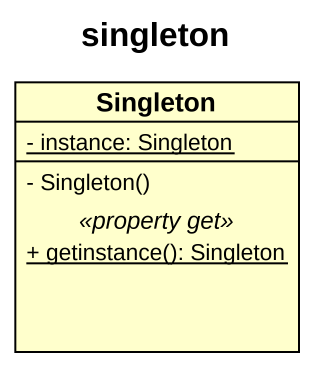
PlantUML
@startuml
title singleton
hide circle
hide empty members
skinparam classAttributeIconSize 0
class Singleton {
  {static} - instance: Singleton
  --
  - Singleton()
  .. <<property get>> ..
  {static} + getinstance(): Singleton
}
@enduml
